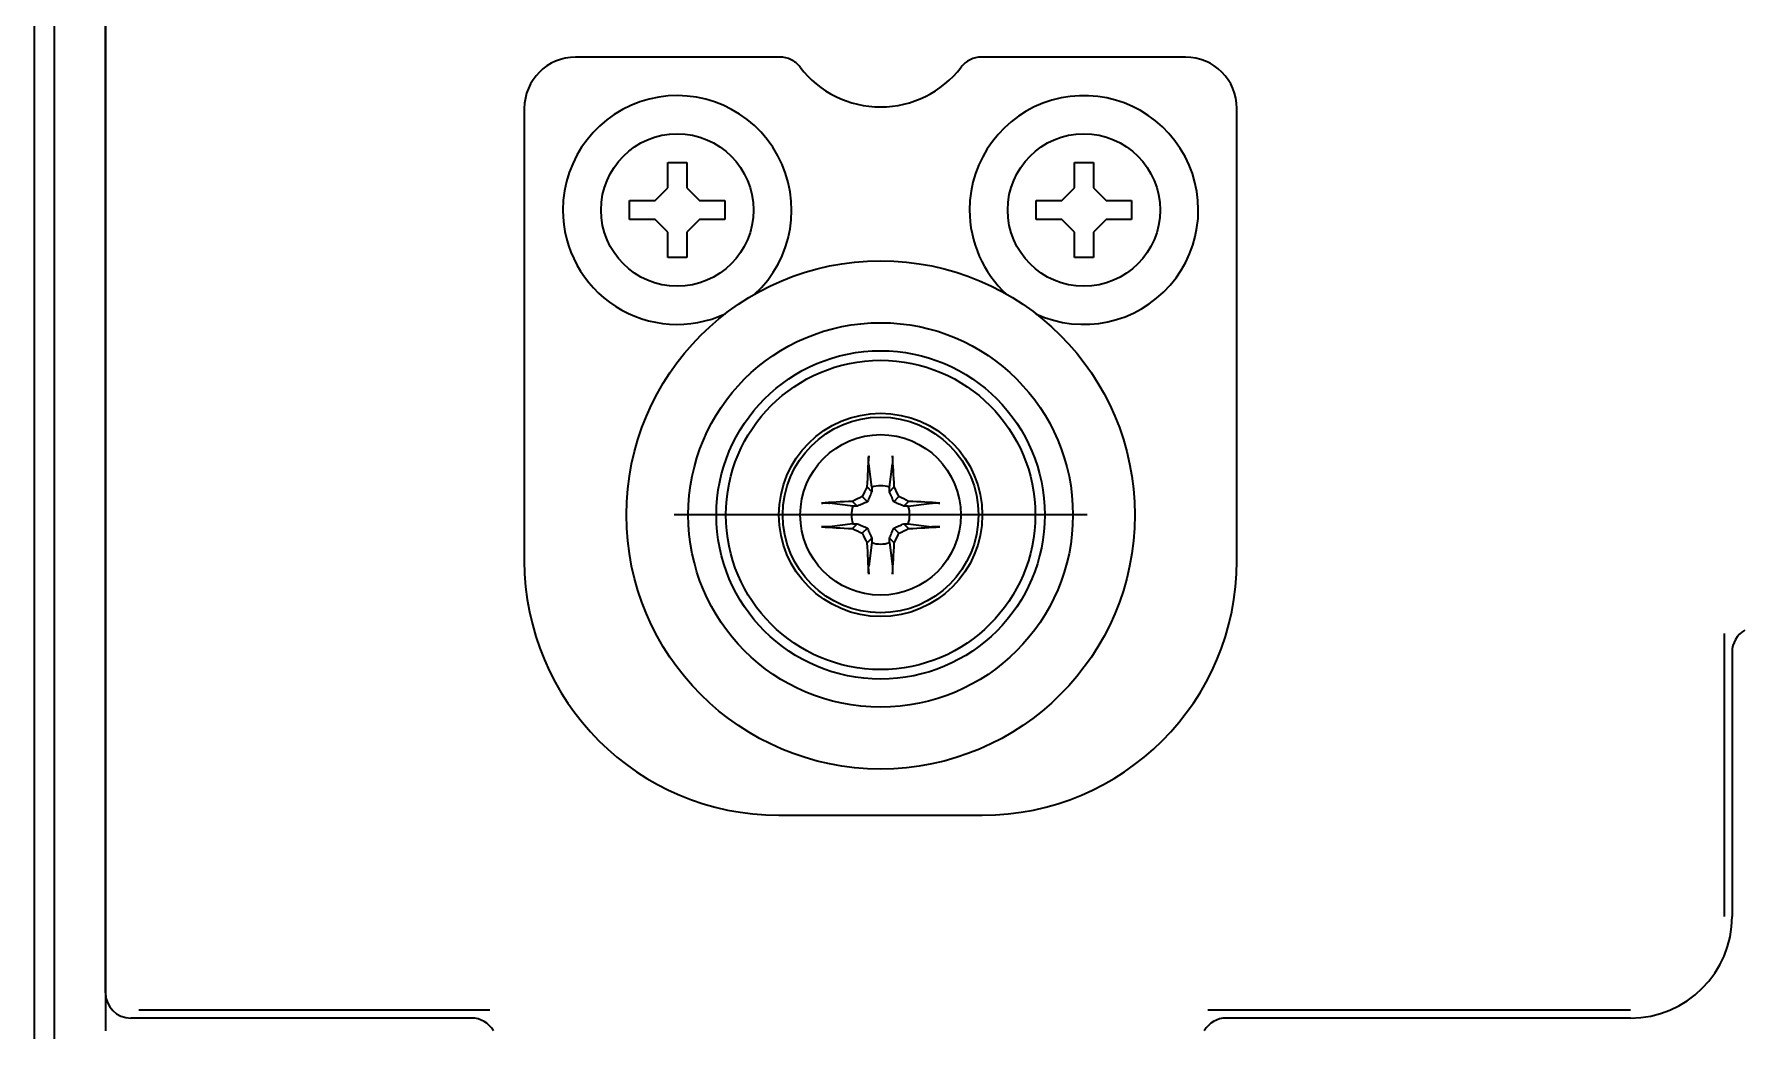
# Model space of a CAD drawing. Extents: x -760 to 4209, y 5795 to 10697.
# Drawn here: x 1849.3 to 1916.6, y 10434.5 to 10473.7 of the extents above; entities that cross this region are included whole.
import ezdxf

# ---------------------------------------------------------------- set-up
doc = ezdxf.new("R2010")
doc.units = 0
doc.header["$LTSCALE"] = 5
doc.layers.add('1', color=7, linetype='CONTINUOUS', true_color=0xffffff)

msp = doc.modelspace()

# ---------------------------------------------------------------- linework, layer by layer
at = {"layer": '1', "color": 7, "linetype": 'Continuous', "lineweight": 35}
for p, q in [((1849.255, 10525.822), (1849.255, 9845.922)), ((1850.055, 9547.022), (1850.055, 10525.872)), ((1852.055, 10522.122), (1852.055, 10434.519)), ((1852.055, 10436.021), (1852.055, 10522.022)), ((1878.593, 10472.839), (1870.555, 10472.839)), ((1894.555, 10472.839), (1886.517, 10472.839)), ((1868.538, 10470.822), (1868.538, 10453.022)), ((1896.572, 10453.022), (1896.572, 10470.822)), ((1874.18, 10467.697), (1874.18, 10468.697)), ((1874.18, 10468.697), (1874.93, 10468.697)), ((1874.93, 10468.697), (1874.93, 10467.697)), ((1890.18, 10467.697), (1890.18, 10468.697)), ((1890.18, 10468.697), (1890.93, 10468.697)), ((1890.93, 10468.697), (1890.93, 10467.697)), ((1872.68, 10466.447), (1872.68, 10467.197)), ((1872.68, 10467.197), (1873.68, 10467.197)), ((1873.68, 10467.197), (1874.18, 10467.697)), ((1874.93, 10467.697), (1875.43, 10467.197)), ((1875.43, 10467.197), (1876.43, 10467.197)), ((1876.43, 10467.197), (1876.43, 10466.447)), ((1888.68, 10466.447), (1888.68, 10467.197)), ((1888.68, 10467.197), (1889.68, 10467.197)), ((1889.68, 10467.197), (1890.18, 10467.697)), ((1890.93, 10467.697), (1891.43, 10467.197)), ((1891.43, 10467.197), (1892.43, 10467.197)), ((1892.43, 10467.197), (1892.43, 10466.447)), ((1873.68, 10466.447), (1872.68, 10466.447)), ((1874.18, 10465.947), (1873.68, 10466.447)), ((1874.18, 10464.947), (1874.18, 10465.947)), ((1875.43, 10466.447), (1874.93, 10465.947)), ((1874.93, 10465.947), (1874.93, 10464.947)), ((1876.43, 10466.447), (1875.43, 10466.447)), ((1889.68, 10466.447), (1888.68, 10466.447)), ((1890.18, 10465.947), (1889.68, 10466.447)), ((1890.18, 10464.947), (1890.18, 10465.947)), ((1891.43, 10466.447), (1890.93, 10465.947)), ((1890.93, 10465.947), (1890.93, 10464.947)), ((1892.43, 10466.447), (1891.43, 10466.447)), ((1874.93, 10464.947), (1874.18, 10464.947)), ((1890.93, 10464.947), (1890.18, 10464.947)), ((1882.205, 10455.912), (1882.087, 10456.834)), ((1882.905, 10455.912), (1883.023, 10456.834)), ((1882.208, 10455.737), (1882.02, 10455.926)), ((1882.902, 10455.737), (1883.09, 10455.926)), ((1881.465, 10455.172), (1880.543, 10455.29)), ((1881.639, 10455.168), (1881.451, 10455.357)), ((1882.037, 10455.34), (1881.834, 10455.542)), ((1883.073, 10455.34), (1883.276, 10455.542)), ((1883.471, 10455.168), (1883.659, 10455.357)), ((1883.645, 10455.172), (1884.567, 10455.29)), ((1890.68, 10454.822), (1874.43, 10454.822)), ((1881.465, 10454.472), (1880.543, 10454.354)), ((1881.639, 10454.475), (1881.451, 10454.287)), ((1883.471, 10454.475), (1883.659, 10454.287)), ((1883.645, 10454.472), (1884.567, 10454.354)), ((1882.037, 10454.304), (1881.834, 10454.101)), ((1882.208, 10453.906), (1882.02, 10453.718)), ((1882.205, 10453.732), (1882.087, 10452.809)), ((1882.902, 10453.906), (1883.09, 10453.718)), ((1882.905, 10453.732), (1883.023, 10452.809)), ((1883.073, 10454.304), (1883.276, 10454.101)), ((1915.739, 10450.15), (1915.739, 10439.022)), ((1916.055, 10449.422), (1916.055, 10439.022)), ((1878.555, 10443.004), (1886.555, 10443.004)), ((1866.456, 10435.022), (1853.054, 10435.022)), ((1867.183, 10435.337), (1853.37, 10435.337)), ((1912.055, 10435.337), (1895.427, 10435.337)), ((1912.055, 10435.022), (1896.154, 10435.022))]:
    msp.add_line(p, q, dxfattribs=at)
for centre, radius in [((1874.555, 10466.822), 3), ((1890.555, 10466.822), 3), ((1882.555, 10454.822), 10), ((1882.555, 10454.822), 7.566), ((1882.555, 10454.822), 6.461), ((1882.555, 10454.822), 6.086), ((1882.555, 10454.822), 4), ((1882.555, 10454.822), 3.85), ((1882.555, 10454.822), 3.16)]:
    msp.add_circle(centre, radius, dxfattribs=at)
for centre, radius, start, end in [((1870.555, 10470.822), 2.017, 90, 180), ((1894.555, 10470.822), 2.017, 0, 90), ((1882.555, 10474.86), 3.983, 217.31922, 322.68078), ((1874.555, 10466.822), 4.5, 312.55313, 180), ((1890.555, 10466.822), 4.5, 245.17688, 180), ((1874.555, 10466.822), 4.5, 180, 294.82875), ((1890.555, 10466.822), 4.5, 180, 227.4525), ((1882.555, 10454.822), 1.145, 72.20111, 107.79889), ((1882.555, 10454.822), 1.145, 162.20111, 197.79889), ((1882.555, 10454.822), 1.145, 342.20111, 17.79889), ((1882.555, 10454.822), 1.145, 252.20111, 287.79889), ((1878.555, 10453.022), 10.017, 180, 270), ((1886.555, 10453.022), 10.017, 270, 0), ((1912.055, 10439.022), 4, 270, 0)]:
    msp.add_arc(centre, radius, start, end, dxfattribs=at)
for centre, major_axis, ratio, start_param, end_param in [((1882.258, 10454.827), (0.065, 3.728), 0.072244, 0.900133, 1.272854), ((1882.852, 10454.827), (0.065, -3.728), 0.072244, 1.868738, 2.24146), ((1882.001, 10455.08), (1.559, 3.344), 0.094201, 1.359315, 1.476181), ((1883.109, 10455.08), (1.559, -3.344), 0.094201, 1.665412, 1.782277), ((1882.55, 10455.118), (3.728, 0.065), 0.072244, 1.868738, 2.24146), ((1882.297, 10455.376), (3.344, 1.559), 0.094201, 1.665412, 1.782277), ((1882.813, 10455.376), (3.344, -1.559), 0.094201, 1.359315, 1.476181), ((1882.56, 10455.118), (3.728, -0.065), 0.072244, 0.900133, 1.272854), ((1882.55, 10454.525), (-3.728, 0.065), 0.072244, 0.900133, 1.272854), ((1882.297, 10454.267), (-3.344, 1.559), 0.094201, 1.359315, 1.476181), ((1882.001, 10454.563), (-1.559, 3.344), 0.094201, 1.665412, 1.782277), ((1882.258, 10454.817), (-0.065, 3.728), 0.072244, 1.868738, 2.24146), ((1882.852, 10454.817), (-0.065, -3.728), 0.072244, 0.900133, 1.272854), ((1883.109, 10454.563), (-1.559, -3.344), 0.094201, 1.359315, 1.476181), ((1882.813, 10454.267), (-3.344, -1.559), 0.094201, 1.665412, 1.782277), ((1882.56, 10454.525), (-3.728, -0.065), 0.072244, 1.868738, 2.24146), ((1917.056, 10449.421), (-0.708, 0.708), 0.998783, 6.021139, 7.067974), ((1853.056, 10436.022), (-0.708, -0.708), 0.998783, 5.498396, 7.067974), ((1866.454, 10434.021), (0.708, 0.708), 0.998783, 6.021139, 7.067974), ((1896.156, 10434.021), (-0.708, 0.708), 0.998783, 5.498396, 6.545231)]:
    msp.add_ellipse(centre, major_axis=major_axis, ratio=ratio, start_param=start_param, end_param=end_param, dxfattribs=at)
for points, knots in [([(1879.388, 10472.446), (1879.341, 10472.507), (1879.288, 10472.562), (1879.17, 10472.659), (1879.105, 10472.701), (1878.968, 10472.769), (1878.895, 10472.795), (1878.746, 10472.83), (1878.67, 10472.839), (1878.593, 10472.839)], [0, 0, 0, 0, 0.25, 0.25, 0.5, 0.5, 0.75, 0.75, 1, 1, 1, 1]), ([(1886.517, 10472.839), (1886.44, 10472.839), (1886.364, 10472.83), (1886.215, 10472.795), (1886.142, 10472.769), (1886.005, 10472.701), (1885.94, 10472.659), (1885.822, 10472.562), (1885.769, 10472.507), (1885.722, 10472.446)], [0, 0, 0, 0, 0.25, 0.25, 0.5, 0.5, 0.75, 0.75, 1, 1, 1, 1]), ([(1882.087, 10456.834), (1882.086, 10456.841), (1882.085, 10456.849), (1882.084, 10456.864), (1882.084, 10456.869), (1882.084, 10456.88), (1882.083, 10456.892), (1882.083, 10456.905), (1882.082, 10456.918), (1882.082, 10456.925), (1882.082, 10456.946), (1882.082, 10456.96), (1882.082, 10456.982), (1882.082, 10456.99), (1882.082, 10457.005), (1882.082, 10457.02), (1882.083, 10457.036), (1882.083, 10457.051), (1882.083, 10457.058), (1882.084, 10457.081), (1882.085, 10457.095), (1882.086, 10457.122), (1882.087, 10457.135), (1882.088, 10457.147)], [0, 0, 0, 0, 0.125, 0.125, 0.1875, 0.1875, 0.25, 0.3125, 0.3125, 0.375, 0.375, 0.5, 0.5, 0.5625, 0.5625, 0.625, 0.6875, 0.6875, 0.75, 0.75, 0.875, 0.875, 1, 1, 1, 1]), ([(1883.022, 10457.147), (1883.023, 10457.135), (1883.024, 10457.122), (1883.025, 10457.095), (1883.026, 10457.081), (1883.027, 10457.051), (1883.027, 10457.036), (1883.028, 10457.013), (1883.028, 10457.005), (1883.028, 10456.99), (1883.028, 10456.975), (1883.028, 10456.96), (1883.028, 10456.946), (1883.028, 10456.939), (1883.028, 10456.918), (1883.027, 10456.905), (1883.027, 10456.886), (1883.026, 10456.88), (1883.026, 10456.869), (1883.025, 10456.859), (1883.025, 10456.85), (1883.024, 10456.841), (1883.023, 10456.838), (1883.023, 10456.834)], [0, 0, 0, 0, 0.125, 0.125, 0.25, 0.25, 0.375, 0.375, 0.4375, 0.4375, 0.5, 0.5625, 0.5625, 0.625, 0.625, 0.75, 0.75, 0.8125, 0.8125, 0.875, 0.9375, 0.9375, 1, 1, 1, 1]), ([(1882.208, 10455.737), (1882.181, 10455.672), (1882.153, 10455.607), (1882.096, 10455.475), (1882.067, 10455.408), (1882.037, 10455.34)], [0, 0, 0, 0, 0.5, 0.5, 1, 1, 1, 1]), ([(1883.073, 10455.34), (1883.043, 10455.408), (1883.014, 10455.475), (1882.957, 10455.607), (1882.929, 10455.672), (1882.902, 10455.737)], [0, 0, 0, 0, 0.5, 0.5, 1, 1, 1, 1]), ([(1880.229, 10455.289), (1880.241, 10455.29), (1880.254, 10455.291), (1880.282, 10455.292), (1880.296, 10455.293), (1880.326, 10455.294), (1880.341, 10455.294), (1880.364, 10455.295), (1880.372, 10455.295), (1880.387, 10455.295), (1880.402, 10455.295), (1880.416, 10455.295), (1880.431, 10455.295), (1880.438, 10455.295), (1880.459, 10455.295), (1880.472, 10455.294), (1880.491, 10455.294), (1880.496, 10455.293), (1880.508, 10455.293), (1880.518, 10455.292), (1880.527, 10455.291), (1880.535, 10455.291), (1880.539, 10455.29), (1880.543, 10455.29)], [0, 0, 0, 0, 0.125, 0.125, 0.25, 0.25, 0.375, 0.375, 0.4375, 0.4375, 0.5, 0.5625, 0.5625, 0.625, 0.625, 0.75, 0.75, 0.8125, 0.8125, 0.875, 0.9375, 0.9375, 1, 1, 1, 1]), ([(1882.037, 10455.34), (1881.969, 10455.31), (1881.902, 10455.281), (1881.77, 10455.224), (1881.704, 10455.196), (1881.639, 10455.168)], [0, 0, 0, 0, 0.5, 0.5, 1, 1, 1, 1]), ([(1883.471, 10455.168), (1883.406, 10455.196), (1883.34, 10455.224), (1883.208, 10455.281), (1883.141, 10455.31), (1883.073, 10455.34)], [0, 0, 0, 0, 0.5, 0.5, 1, 1, 1, 1]), ([(1884.567, 10455.29), (1884.574, 10455.291), (1884.583, 10455.291), (1884.597, 10455.292), (1884.602, 10455.293), (1884.614, 10455.293), (1884.625, 10455.294), (1884.638, 10455.294), (1884.651, 10455.294), (1884.658, 10455.295), (1884.679, 10455.295), (1884.693, 10455.295), (1884.716, 10455.295), (1884.723, 10455.295), (1884.738, 10455.295), (1884.754, 10455.294), (1884.769, 10455.294), (1884.784, 10455.294), (1884.791, 10455.294), (1884.814, 10455.293), (1884.828, 10455.292), (1884.855, 10455.291), (1884.869, 10455.29), (1884.881, 10455.289)], [0, 0, 0, 0, 0.125, 0.125, 0.1875, 0.1875, 0.25, 0.3125, 0.3125, 0.375, 0.375, 0.5, 0.5, 0.5625, 0.5625, 0.625, 0.6875, 0.6875, 0.75, 0.75, 0.875, 0.875, 1, 1, 1, 1]), ([(1881.639, 10454.475), (1881.704, 10454.448), (1881.77, 10454.42), (1881.902, 10454.363), (1881.969, 10454.334), (1882.037, 10454.304)], [0, 0, 0, 0, 0.5, 0.5, 1, 1, 1, 1]), ([(1883.073, 10454.304), (1883.141, 10454.334), (1883.208, 10454.363), (1883.34, 10454.42), (1883.406, 10454.448), (1883.471, 10454.475)], [0, 0, 0, 0, 0.5, 0.5, 1, 1, 1, 1]), ([(1880.543, 10454.354), (1880.536, 10454.353), (1880.527, 10454.352), (1880.513, 10454.351), (1880.508, 10454.351), (1880.496, 10454.35), (1880.485, 10454.35), (1880.472, 10454.349), (1880.459, 10454.349), (1880.452, 10454.349), (1880.431, 10454.349), (1880.417, 10454.349), (1880.394, 10454.349), (1880.387, 10454.349), (1880.371, 10454.349), (1880.356, 10454.349), (1880.341, 10454.349), (1880.326, 10454.35), (1880.319, 10454.35), (1880.296, 10454.351), (1880.282, 10454.351), (1880.255, 10454.353), (1880.241, 10454.354), (1880.229, 10454.355)], [0, 0, 0, 0, 0.125, 0.125, 0.1875, 0.1875, 0.25, 0.3125, 0.3125, 0.375, 0.375, 0.5, 0.5, 0.5625, 0.5625, 0.625, 0.6875, 0.6875, 0.75, 0.75, 0.875, 0.875, 1, 1, 1, 1]), ([(1882.037, 10454.304), (1882.067, 10454.235), (1882.096, 10454.169), (1882.153, 10454.037), (1882.181, 10453.971), (1882.208, 10453.906)], [0, 0, 0, 0, 0.5, 0.5, 1, 1, 1, 1]), ([(1882.902, 10453.906), (1882.929, 10453.971), (1882.957, 10454.037), (1883.014, 10454.169), (1883.043, 10454.235), (1883.073, 10454.304)], [0, 0, 0, 0, 0.5, 0.5, 1, 1, 1, 1]), ([(1884.881, 10454.355), (1884.869, 10454.354), (1884.856, 10454.353), (1884.828, 10454.351), (1884.814, 10454.351), (1884.784, 10454.35), (1884.769, 10454.349), (1884.746, 10454.349), (1884.738, 10454.349), (1884.723, 10454.349), (1884.708, 10454.349), (1884.694, 10454.349), (1884.679, 10454.349), (1884.672, 10454.349), (1884.651, 10454.349), (1884.638, 10454.349), (1884.619, 10454.35), (1884.614, 10454.35), (1884.602, 10454.351), (1884.592, 10454.351), (1884.583, 10454.352), (1884.575, 10454.353), (1884.571, 10454.353), (1884.567, 10454.354)], [0, 0, 0, 0, 0.125, 0.125, 0.25, 0.25, 0.375, 0.375, 0.4375, 0.4375, 0.5, 0.5625, 0.5625, 0.625, 0.625, 0.75, 0.75, 0.8125, 0.8125, 0.875, 0.9375, 0.9375, 1, 1, 1, 1]), ([(1882.088, 10452.496), (1882.087, 10452.508), (1882.086, 10452.521), (1882.085, 10452.548), (1882.084, 10452.563), (1882.083, 10452.593), (1882.083, 10452.608), (1882.082, 10452.631), (1882.082, 10452.638), (1882.082, 10452.653), (1882.082, 10452.668), (1882.082, 10452.683), (1882.082, 10452.698), (1882.082, 10452.705), (1882.082, 10452.726), (1882.083, 10452.739), (1882.083, 10452.757), (1882.084, 10452.763), (1882.084, 10452.774), (1882.085, 10452.785), (1882.085, 10452.794), (1882.086, 10452.802), (1882.087, 10452.806), (1882.087, 10452.809)], [0, 0, 0, 0, 0.125, 0.125, 0.25, 0.25, 0.375, 0.375, 0.4375, 0.4375, 0.5, 0.5625, 0.5625, 0.625, 0.625, 0.75, 0.75, 0.8125, 0.8125, 0.875, 0.9375, 0.9375, 1, 1, 1, 1]), ([(1883.023, 10452.809), (1883.024, 10452.803), (1883.025, 10452.794), (1883.026, 10452.78), (1883.026, 10452.774), (1883.026, 10452.763), (1883.027, 10452.752), (1883.027, 10452.739), (1883.028, 10452.726), (1883.028, 10452.719), (1883.028, 10452.698), (1883.028, 10452.684), (1883.028, 10452.661), (1883.028, 10452.654), (1883.028, 10452.638), (1883.028, 10452.623), (1883.027, 10452.608), (1883.027, 10452.593), (1883.027, 10452.585), (1883.026, 10452.563), (1883.025, 10452.549), (1883.024, 10452.521), (1883.023, 10452.508), (1883.022, 10452.496)], [0, 0, 0, 0, 0.125, 0.125, 0.1875, 0.1875, 0.25, 0.3125, 0.3125, 0.375, 0.375, 0.5, 0.5, 0.5625, 0.5625, 0.625, 0.6875, 0.6875, 0.75, 0.75, 0.875, 0.875, 1, 1, 1, 1])]:
    msp.add_open_spline(points, degree=3, knots=knots, dxfattribs=at)
for points in [[(1882.205, 10455.912), (1882.206, 10455.854), (1882.207, 10455.796), (1882.208, 10455.737)], [(1882.902, 10455.737), (1882.903, 10455.796), (1882.904, 10455.854), (1882.905, 10455.912)], [(1881.639, 10455.168), (1881.581, 10455.17), (1881.523, 10455.171), (1881.465, 10455.172)], [(1883.645, 10455.172), (1883.587, 10455.171), (1883.529, 10455.17), (1883.471, 10455.168)], [(1881.465, 10454.472), (1881.523, 10454.473), (1881.581, 10454.474), (1881.639, 10454.475)], [(1883.471, 10454.475), (1883.529, 10454.474), (1883.587, 10454.473), (1883.645, 10454.472)], [(1882.208, 10453.906), (1882.207, 10453.848), (1882.206, 10453.79), (1882.205, 10453.732)], [(1882.905, 10453.732), (1882.904, 10453.79), (1882.903, 10453.848), (1882.902, 10453.906)]]:
    msp.add_open_spline(points, degree=3, dxfattribs=at)

doc.saveas('drawing.dxf')
